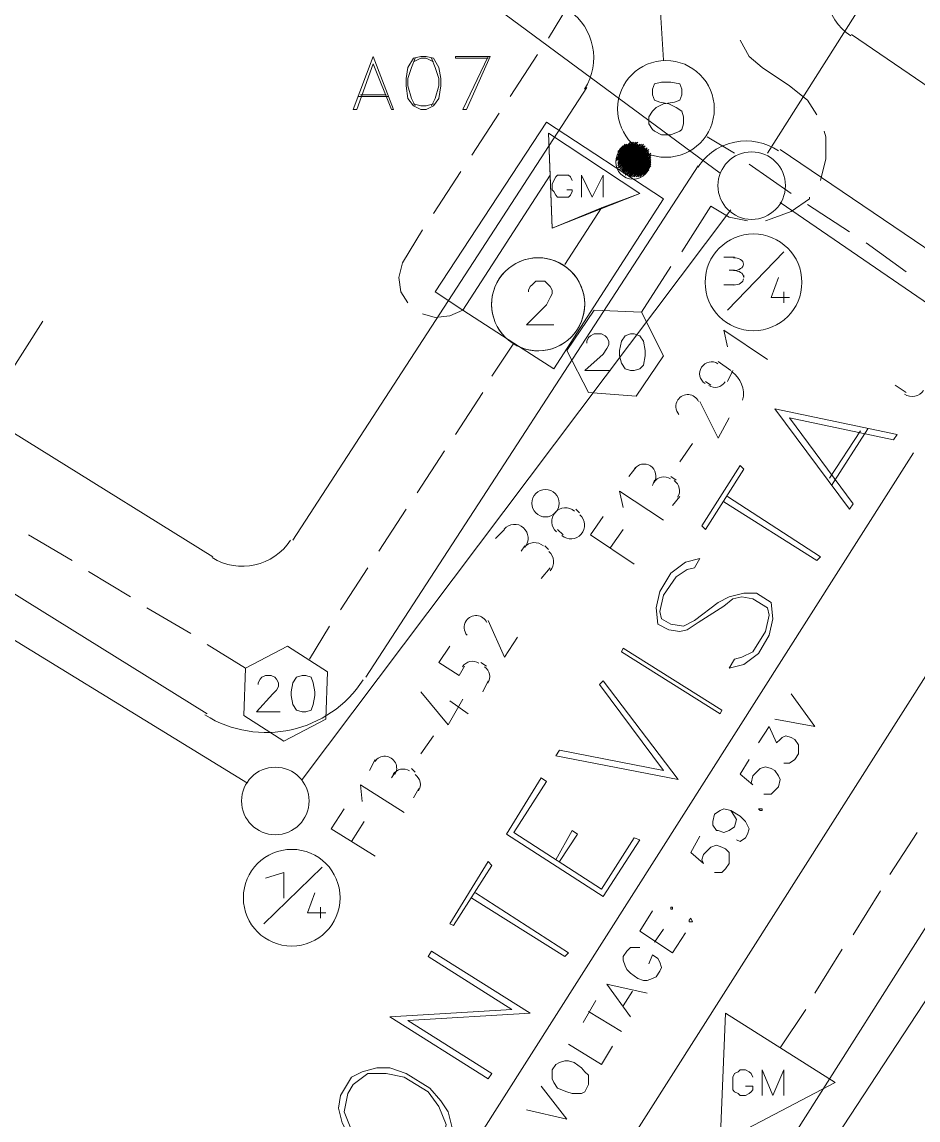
# Model space of a CAD drawing. Header units: millimetres. Extents: x 0.6 to 28.7, y 3.6 to 37.8.
# Drawn here: x 10.292 to 12.339, y 13.999 to 16.507 of the extents above; entities that cross this region are included whole.
import ezdxf

# ---------------------------------------------------------------- set-up
doc = ezdxf.new("R2010")
doc.units = ezdxf.units.MM
for name, color, linetype, true_color in [('PDF_Actives-Amplifier', 92, 'Continuous', 0x00b800), ('PDF_Actives-LineExtender', 94, 'Continuous', 0x009500), ('PDF_Actives-NodeReceiver', 104, 'Continuous', 0x009525), ('PDF_Cable-565', 23, 'Continuous', 0xdd8a6e), ('PDF_STHC01', 8, 'Continuous', 0x808080), ('PDF_STLINE01', 8, 'Continuous', 0x808080), ('PDF_STPNUM01', 8, 'Continuous', 0x808080), ('PDF_STSYM01', 8, 'Continuous', 0x808080), ('PDF_STTEXT01', 8, 'Continuous', 0x808080)]:
    doc.layers.add(name, color=color, linetype=linetype, true_color=true_color)
for name, color, linetype in [('PDF_Passives-Highleg', 7, 'Continuous'), ('PDF_Passives-Splt2way', 7, 'Continuous'), ('PDF_Passives-TapOffs', 7, 'Continuous'), ('PDF_RDFIN01', 4, 'Continuous'), ('PDF_RDTEXT01', 5, 'Continuous')]:
    doc.layers.add(name, color=color, linetype=linetype)

msp = doc.modelspace()

# ---------------------------------------------------------------- linework, layer by layer
at = {"layer": 'PDF_Actives-Amplifier', "lineweight": 13}
for points in [[(11.0943, 16.428), (11.0484, 16.307), (11.0568, 16.307), (11.0943, 16.4113), (11.136, 16.307), (11.1402, 16.307)], [(11.2027, 16.428), (11.186, 16.4238), (11.1735, 16.4029), (11.1694, 16.3779), (11.1694, 16.3612), (11.1735, 16.3321), (11.186, 16.3154), (11.2027, 16.307), (11.2152, 16.307), (11.2319, 16.3154), (11.2444, 16.3321), (11.2486, 16.3612), (11.2486, 16.3779), (11.2444, 16.4029), (11.2319, 16.4238), (11.2152, 16.428)], [(11.2986, 15.8484), (11.4988, 16.1569), (11.5029, 16.036), (11.6155, 16.0819), (11.5321, 15.9526), (11.6155, 16.0819), (11.7031, 16.1152), (11.4946, 16.2528), (11.4988, 16.1569), (11.2986, 15.8484), (11.2361, 15.8901), (11.4904, 16.2779), (11.7573, 16.1027), (11.5071, 15.7149), (11.4154, 15.7733)], [(11.5029, 16.036), (11.4946, 16.2528), (11.7031, 16.1152)]]:
    msp.add_lwpolyline(points, close=True, dxfattribs=at)
for points in [[(11.357, 16.4238), (11.2819, 16.4238), (11.2819, 16.428), (11.3612, 16.428), (11.307, 16.307), (11.2986, 16.307), (11.357, 16.428)], [(11.1902, 16.4238), (11.1819, 16.4029), (11.1735, 16.3779), (11.1735, 16.3612), (11.1819, 16.3321), (11.1902, 16.3154)], [(11.2319, 16.4155), (11.2152, 16.4238), (11.2027, 16.4238), (11.186, 16.4155)], [(11.2277, 16.3154), (11.2361, 16.3321), (11.2444, 16.3612), (11.2444, 16.3779), (11.2361, 16.4029), (11.2277, 16.4238)], [(11.0609, 16.3362), (11.1277, 16.3362)], [(11.0651, 16.3404), (11.1235, 16.3404)], [(11.186, 16.3195), (11.2027, 16.3154), (11.2152, 16.3154), (11.2319, 16.3195)], [(11.4904, 16.2779), (11.4904, 16.2779)], [(11.4946, 16.2528), (11.4946, 16.2528)], [(11.4946, 16.2528), (11.4946, 16.2528)], [(11.4988, 16.1569), (11.4988, 16.1569)], [(11.4988, 16.1569), (11.4988, 16.1569)], [(11.5488, 16.1444), (11.5446, 16.1528), (11.5405, 16.1569), (11.5363, 16.1569), (11.5238, 16.1569), (11.5155, 16.1569), (11.5113, 16.1528), (11.5071, 16.1444), (11.5029, 16.1361), (11.5029, 16.1236), (11.5071, 16.1194), (11.5113, 16.1111), (11.5155, 16.1069), (11.5238, 16.1069), (11.5363, 16.1069), (11.5405, 16.1069), (11.5446, 16.1111), (11.5488, 16.1194), (11.5488, 16.1236), (11.5363, 16.1236)], [(11.5697, 16.1069), (11.5697, 16.1569), (11.5947, 16.1069), (11.6197, 16.1569), (11.6197, 16.1069)], [(11.7031, 16.1152), (11.7031, 16.1152)], [(11.7031, 16.1152), (11.7031, 16.1152)], [(11.7573, 16.1027), (11.7573, 16.1027)], [(11.6155, 16.0819), (11.6155, 16.0819)], [(11.6155, 16.0819), (11.6155, 16.0819)], [(11.5029, 16.036), (11.5029, 16.036)], [(11.5321, 15.9526), (11.5321, 15.9526)], [(11.5321, 15.9526), (11.5321, 15.9526)], [(11.4487, 15.8901), (11.4487, 15.8942), (11.4529, 15.9026), (11.4571, 15.9067), (11.4654, 15.9151), (11.4863, 15.9151), (11.4946, 15.9067), (11.4988, 15.9026), (11.5029, 15.8942), (11.5029, 15.8859), (11.4988, 15.8775), (11.4904, 15.8609), (11.4446, 15.815), (11.5071, 15.815)], [(11.4154, 15.7733), (11.4154, 15.7733)], [(11.4154, 15.7733), (11.4154, 15.7733)], [(11.4154, 15.7733), (11.4154, 15.7733)], [(11.5071, 15.7149), (11.5071, 15.7149)]]:
    msp.add_lwpolyline(points, dxfattribs=at)
msp.add_lwpolyline([(11.413, 15.7729, 1), (11.529, 15.9511, 1)], format="xyb", close=True, dxfattribs=at)
msp.add_circle((11.471, 15.862), 0.1063, dxfattribs=at)
at = {"layer": 'PDF_Actives-LineExtender', "lineweight": 9}
msp.add_lwpolyline([(11.8991, 14.243), (11.8866, 13.9469), (12.1493, 14.0845)], close=True, dxfattribs=at)
for points in [[(11.9616, 14.097), (11.9575, 14.1054), (11.9533, 14.1095), (11.945, 14.1137), (11.9324, 14.1137), (11.9283, 14.1095), (11.9199, 14.1054), (11.9158, 14.097), (11.9158, 14.0887), (11.9158, 14.0762), (11.9158, 14.0678), (11.9199, 14.0637), (11.9283, 14.0595), (11.9324, 14.0553), (11.945, 14.0553), (11.9533, 14.0595), (11.9575, 14.0637), (11.9616, 14.0678), (11.9616, 14.0762), (11.945, 14.0762)], [(11.9825, 14.0553), (11.9825, 14.1137), (12.0075, 14.0553), (12.0325, 14.1137), (12.0325, 14.0553)], [(12.1493, 14.0845), (12.1493, 14.0845)]]:
    msp.add_lwpolyline(points, dxfattribs=at)
at = {"layer": 'PDF_Actives-NodeReceiver', "lineweight": 18}
for points in [[(12.0117, 15.6232), (12.1826, 15.3938), (12.191, 15.4064), (12.045, 15.6023), (12.2827, 15.5523), (12.291, 15.5648)], [(11.9408, 15.4856), (11.8532, 15.348), (11.8449, 15.3563), (11.9324, 15.4939)], [(11.9074, 15.0311), (11.9408, 15.0394), (11.9741, 15.0644), (11.9992, 15.1061), (12.0075, 15.1437), (12.0033, 15.1812), (11.97, 15.202), (11.9408, 15.202), (11.9074, 15.1937), (11.8824, 15.1812), (11.8282, 15.1395), (11.8032, 15.127), (11.774, 15.1311), (11.7531, 15.1437), (11.749, 15.1603), (11.7573, 15.1979), (11.7865, 15.2396), (11.8115, 15.2562), (11.8282, 15.2604), (11.8407, 15.2813), (11.8073, 15.2729), (11.774, 15.2479), (11.749, 15.2062), (11.7406, 15.1687), (11.7448, 15.1311), (11.7698, 15.1186), (11.7948, 15.1145), (11.8115, 15.1186), (11.8365, 15.1353), (11.8949, 15.1728), (11.9158, 15.1895), (11.9366, 15.1937), (11.9616, 15.1895), (11.995, 15.1687), (11.9992, 15.152), (11.9908, 15.1145), (11.9616, 15.0686), (11.9366, 15.0561), (11.9199, 15.0519)], [(11.8907, 14.9352), (11.6656, 15.0769), (11.6614, 15.0686), (11.8866, 14.9268)], [(11.7907, 14.7767), (11.5113, 14.8309), (11.5196, 14.8434), (11.7573, 14.7976), (11.6114, 14.9935), (11.6197, 15.0019)], [(11.6197, 14.5098), (11.7031, 14.6391), (11.6906, 14.6433), (11.6155, 14.5265), (11.4154, 14.6558), (11.4904, 14.7725), (11.4779, 14.7809), (11.3987, 14.6516)], [(11.9741, 14.71), (11.9783, 14.7058), (11.9825, 14.7058), (11.9825, 14.71)], [(11.3653, 14.5807), (11.2778, 14.4431), (11.2694, 14.4473), (11.357, 14.5891)], [(11.774, 14.4848), (11.774, 14.4807), (11.7782, 14.4807), (11.7782, 14.4848)], [(11.8157, 14.4556), (11.8157, 14.4515), (11.824, 14.4515), (11.8199, 14.4598)], [(11.4529, 14.243), (11.2277, 14.3847), (11.2194, 14.3722), (11.4112, 14.2513), (11.1318, 14.2346), (11.357, 14.0929), (11.3653, 14.1054), (11.1735, 14.2263)], [(11.5029, 14.1137), (11.5029, 14.1054), (11.5029, 14.0929), (11.5071, 14.0845), (11.5155, 14.072), (11.5363, 14.0637), (11.5488, 14.0595), (11.5572, 14.0595), (11.5697, 14.0595), (11.578, 14.0637), (11.5863, 14.0804), (11.5863, 14.0887), (11.5863, 14.1012), (11.578, 14.1095), (11.5697, 14.1179), (11.553, 14.1304), (11.5405, 14.1346), (11.5321, 14.1346), (11.5196, 14.1304), (11.5113, 14.1262)], [(11.0192, 14.0553), (11.0151, 14.0261), (11.0234, 13.9928), (11.0359, 13.9678), (11.0609, 13.9344), (11.1152, 13.901), (11.1527, 13.8927), (11.1819, 13.8885), (11.2194, 13.8969), (11.2403, 13.9136), (11.2694, 13.9553), (11.2736, 13.9844), (11.2653, 14.0178), (11.2486, 14.0428), (11.2236, 14.072), (11.1694, 14.1054), (11.1318, 14.1179), (11.1026, 14.1179), (11.0693, 14.1095), (11.0443, 14.097)], [(11.0359, 14.0595), (11.0276, 14.0178), (11.0443, 13.9761), (11.0693, 13.9469), (11.1235, 13.9136), (11.161, 13.9052), (11.2069, 13.9052), (11.2361, 13.9302), (11.2528, 13.9511), (11.2611, 13.9886), (11.2444, 14.0303), (11.2194, 14.0637), (11.1652, 14.097), (11.1235, 14.1054), (11.0818, 14.1054), (11.0484, 14.0804)]]:
    msp.add_lwpolyline(points, close=True, dxfattribs=at)
for points in [[(12.1368, 15.4647), (12.2077, 15.5731)], [(12.1409, 15.4481), (12.2243, 15.5773)], [(11.0401, 13.4966), (12.3286, 15.5231)], [(11.8949, 15.4105), (12.1076, 15.2771), (12.1159, 15.2854), (11.9033, 15.423)], [(12.0117, 14.9143), (12.1034, 14.8976), (12.0492, 14.9727)], [(11.9741, 14.8601), (11.9992, 14.8976), (12.0158, 14.8601), (12.0242, 14.8684), (12.0283, 14.8726), (12.0367, 14.8768), (12.0492, 14.8726), (12.0575, 14.8684), (12.0659, 14.8559), (12.0659, 14.8476), (12.0659, 14.8351), (12.0575, 14.8226), (12.045, 14.8142), (12.0409, 14.8142), (12.0325, 14.8142)], [(11.9533, 14.8226), (11.9324, 14.7892), (11.9616, 14.7642), (11.9575, 14.7684), (11.9616, 14.7851), (11.97, 14.7934), (11.9783, 14.8017), (11.9908, 14.8059), (12.0033, 14.8017), (12.0117, 14.7976), (12.02, 14.7851), (12.0242, 14.7767), (12.02, 14.76), (12.0117, 14.7517), (12.0033, 14.7434), (11.995, 14.7434), (11.9867, 14.7434)], [(11.9116, 14.7058), (11.9199, 14.6933), (11.9241, 14.685), (11.9199, 14.6683), (11.9074, 14.66), (11.8949, 14.6558), (11.8824, 14.66), (11.8782, 14.66), (11.8699, 14.6725), (11.8699, 14.6808), (11.8741, 14.6975), (11.8866, 14.7058), (11.8949, 14.71), (11.9116, 14.7058), (11.9324, 14.6933), (11.945, 14.6808), (11.9533, 14.6641), (11.9491, 14.6516), (11.945, 14.6433), (11.9324, 14.6349), (11.9241, 14.6391)], [(11.5113, 14.5932), (11.5488, 14.66), (11.5613, 14.6516), (11.5196, 14.5891)], [(11.8407, 14.6474), (11.8199, 14.6099), (11.849, 14.5849), (11.8449, 14.5932), (11.849, 14.6057), (11.8574, 14.6141), (11.8657, 14.6224), (11.8782, 14.6266), (11.8907, 14.6224), (11.8991, 14.6183), (11.9074, 14.6099), (11.9074, 14.5974), (11.9074, 14.5849), (11.8991, 14.5724), (11.8907, 14.5641), (11.8824, 14.5641), (11.8741, 14.5641)], [(11.3195, 14.5057), (11.5321, 14.3722), (11.5405, 14.3806), (11.3278, 14.5182)], [(11.8073, 14.4264), (11.7782, 14.3806), (11.7031, 14.4306), (11.7323, 14.4765)], [(11.7365, 14.4056), (11.7573, 14.4348)], [(11.7031, 14.3931), (11.6948, 14.3931), (11.6823, 14.3931), (11.6739, 14.3847), (11.6656, 14.3722), (11.6656, 14.3639), (11.6697, 14.3514), (11.6739, 14.343), (11.6823, 14.3347), (11.6989, 14.3222), (11.7114, 14.318), (11.7198, 14.318), (11.7323, 14.3222), (11.7406, 14.3264), (11.749, 14.3389), (11.7531, 14.3472), (11.749, 14.3597), (11.7448, 14.3681), (11.7323, 14.3764), (11.724, 14.3556)], [(11.6823, 14.2346), (11.628, 14.3097), (11.7198, 14.2888)], [(11.5738, 14.2221), (11.603, 14.2722)], [(11.6656, 14.2597), (11.6864, 14.293)], [(11.5863, 14.2471), (11.6614, 14.2013)], [(11.5405, 14.1721), (11.6155, 14.1262), (11.6406, 14.1679)], [(11.4446, 14.022), (11.5363, 14.0011), (11.4779, 14.0762)]]:
    msp.add_lwpolyline(points, dxfattribs=at)
at = {"layer": 'PDF_Cable-565', "lineweight": 13}
for points in [[(11.4946, 16.4697), (11.5405, 16.5447), (11.5572, 16.5822), (11.5613, 16.6198)], [(11.7573, 16.4196), (11.749, 16.5531)], [(12.1076, 16.2945), (12.0867, 16.3279), (12.045, 16.3612), (11.9825, 16.4029), (11.9533, 16.428), (11.9324, 16.4655)], [(11.407, 16.3362), (11.4696, 16.4321)], [(11.3195, 16.2028), (11.382, 16.2987)], [(12.1159, 16.1444), (12.1284, 16.1945), (12.1284, 16.2445), (12.1243, 16.257)], [(11.8574, 16.2445), (11.9199, 16.207)], [(11.9533, 16.1819), (12.0492, 16.1152)], [(11.2319, 16.0694), (11.2945, 16.1653)], [(11.9908, 16.0527), (12.0033, 16.0569), (12.0492, 16.0735), (12.0909, 16.1027), (12.0909, 16.1069)], [(11.799, 15.9818), (11.8657, 16.086), (11.9074, 16.061), (11.9491, 16.0527)], [(12.0867, 16.0902), (12.1826, 16.0277)], [(11.2069, 16.0318), (11.161, 15.9568), (11.1527, 15.9234), (11.1569, 15.8901), (11.1735, 15.865)], [(12.2202, 16.0026), (12.3119, 15.9359)], [(11.7073, 15.8442), (11.774, 15.9484)], [(11.2069, 15.84), (11.2361, 15.8317), (11.2694, 15.8358), (11.2986, 15.8484)], [(11.3653, 15.6982), (11.4154, 15.7733)], [(11.2819, 15.5648), (11.3445, 15.6607)], [(11.1944, 15.4314), (11.2569, 15.5273)], [(11.1068, 15.2979), (11.1694, 15.3938)], [(10.3062, 15.3355), (10.4063, 15.2771)], [(10.4438, 15.2521), (10.5397, 15.1937)], [(11.0192, 15.1645), (11.0818, 15.2604)], [(10.5772, 15.1687), (10.6773, 15.1103)], [(10.9484, 15.0519), (10.9942, 15.127)], [(10.7149, 15.0853), (10.8024, 15.0311)], [(12.2744, 14.5599), (12.3369, 14.6558)], [(12.191, 14.4223), (12.2535, 14.5224)], [(12.1034, 14.2888), (12.166, 14.3889)], [(12.0242, 14.1637), (12.0826, 14.2513)]]:
    msp.add_lwpolyline(points, dxfattribs=at)
at = {"layer": 'PDF_Passives-Highleg', "lineweight": 9}
for points in [[(11.6531, 16.1986), (11.6864, 16.232), (11.6531, 16.1986), (11.6864, 16.232), (11.6531, 16.1986), (11.6864, 16.232), (11.6531, 16.1986), (11.6864, 16.232), (11.6531, 16.1986), (11.6864, 16.232), (11.6531, 16.1945), (11.6864, 16.232), (11.6531, 16.1945), (11.6864, 16.232), (11.6531, 16.1945), (11.6864, 16.232), (11.6531, 16.1945), (11.6864, 16.232), (11.6531, 16.1945), (11.6864, 16.232), (11.6531, 16.1945), (11.6864, 16.232), (11.6489, 16.1945), (11.6864, 16.232), (11.6489, 16.1945), (11.6864, 16.232), (11.6489, 16.1945), (11.6864, 16.232), (11.6489, 16.1945), (11.6864, 16.232), (11.6489, 16.1945), (11.6864, 16.232), (11.6489, 16.1945), (11.6864, 16.232), (11.6489, 16.1945), (11.6864, 16.232), (11.6489, 16.1945), (11.6906, 16.232), (11.6489, 16.1945), (11.6906, 16.232), (11.6489, 16.1945), (11.6906, 16.232), (11.6489, 16.1945), (11.6906, 16.232), (11.6489, 16.1945), (11.6906, 16.232), (11.6489, 16.1903), (11.6906, 16.232), (11.6489, 16.1903), (11.6906, 16.232), (11.6489, 16.1903), (11.6906, 16.232), (11.6489, 16.1903), (11.6906, 16.232), (11.6489, 16.1903), (11.6906, 16.232), (11.6489, 16.1903), (11.6906, 16.232), (11.6489, 16.1903), (11.6906, 16.232), (11.6489, 16.1903), (11.6906, 16.232), (11.6489, 16.1903), (11.6906, 16.232), (11.6489, 16.1903), (11.6906, 16.232), (11.6489, 16.1903), (11.6906, 16.232), (11.6489, 16.1903), (11.6906, 16.232), (11.6489, 16.1903), (11.6906, 16.232), (11.6489, 16.1903), (11.6906, 16.232), (11.6489, 16.1903), (11.6906, 16.232)], [(11.6823, 16.232), (11.6531, 16.1986), (11.6823, 16.232), (11.6531, 16.1986), (11.6823, 16.232), (11.6531, 16.1986), (11.6823, 16.232), (11.6531, 16.1986), (11.6823, 16.232), (11.6531, 16.1986), (11.6823, 16.232), (11.6531, 16.1986), (11.6823, 16.232), (11.6531, 16.1986), (11.6823, 16.232), (11.6531, 16.1986), (11.6823, 16.232), (11.6531, 16.1986), (11.6823, 16.232), (11.6531, 16.1986), (11.6823, 16.232), (11.6531, 16.1986), (11.6823, 16.232), (11.6531, 16.1986), (11.6823, 16.232), (11.6531, 16.2028), (11.6823, 16.232), (11.6531, 16.2028), (11.6823, 16.232), (11.6531, 16.2028), (11.6823, 16.2278), (11.6531, 16.2028), (11.6781, 16.2278), (11.6531, 16.2028), (11.6781, 16.2278), (11.6531, 16.2028), (11.6781, 16.2278), (11.6531, 16.2028), (11.6781, 16.2278), (11.6531, 16.2028), (11.6781, 16.2278), (11.6531, 16.2028), (11.6781, 16.2278), (11.6531, 16.2028), (11.6781, 16.2278), (11.6531, 16.2028), (11.6781, 16.2278), (11.6531, 16.2028), (11.6781, 16.2278), (11.6531, 16.2028), (11.6781, 16.2278), (11.6531, 16.2028), (11.6781, 16.2278)], [(11.6531, 16.1903), (11.6948, 16.232), (11.6531, 16.1903), (11.6948, 16.232), (11.6531, 16.1903), (11.6948, 16.232), (11.6531, 16.1903), (11.6948, 16.232), (11.6531, 16.1861), (11.6948, 16.232), (11.6531, 16.1861), (11.6948, 16.232), (11.6531, 16.1861), (11.6948, 16.232), (11.6531, 16.1861), (11.6948, 16.232), (11.6531, 16.1861), (11.6948, 16.232), (11.6531, 16.1861), (11.6948, 16.232), (11.6531, 16.1861), (11.6948, 16.232), (11.6531, 16.1861), (11.6948, 16.232), (11.6531, 16.1861), (11.6948, 16.232), (11.6531, 16.1861), (11.6948, 16.232), (11.6531, 16.1861), (11.6948, 16.232), (11.6531, 16.1861), (11.6948, 16.232), (11.6531, 16.1861), (11.6948, 16.232), (11.6531, 16.1861), (11.6948, 16.232), (11.6531, 16.1861), (11.6948, 16.232), (11.6531, 16.1861), (11.6948, 16.232), (11.6531, 16.1861), (11.6989, 16.232), (11.6531, 16.1861), (11.6989, 16.232), (11.6531, 16.1861), (11.6989, 16.232), (11.6531, 16.1861), (11.6989, 16.232), (11.6531, 16.1861), (11.6989, 16.232), (11.6531, 16.1861), (11.6989, 16.232), (11.6531, 16.1861)], [(11.7031, 16.2278), (11.6531, 16.1778), (11.7031, 16.2278), (11.6531, 16.1778), (11.7031, 16.2278), (11.6531, 16.1778), (11.7031, 16.2278), (11.6531, 16.1778), (11.7031, 16.2278), (11.6531, 16.1778), (11.7031, 16.2278), (11.6531, 16.1778), (11.7031, 16.2278), (11.6531, 16.1778), (11.7031, 16.2278), (11.6531, 16.1778), (11.7031, 16.2278), (11.6531, 16.1778), (11.7031, 16.2278), (11.6531, 16.1778), (11.7031, 16.2278), (11.6531, 16.1778), (11.7031, 16.2278), (11.6531, 16.1778), (11.7031, 16.2278), (11.6531, 16.1778), (11.7031, 16.2278), (11.6531, 16.1778), (11.7031, 16.2278), (11.6531, 16.1778), (11.7031, 16.2278), (11.6531, 16.1778), (11.7031, 16.2278), (11.6531, 16.1778), (11.7031, 16.2278), (11.6531, 16.1778), (11.7031, 16.2278), (11.6531, 16.1778), (11.7031, 16.2278), (11.6531, 16.1778), (11.7031, 16.2278), (11.6531, 16.1819), (11.7031, 16.2278), (11.6531, 16.1819), (11.7031, 16.2278), (11.6531, 16.1819), (11.7031, 16.2278), (11.6531, 16.1819), (11.7031, 16.2278), (11.6531, 16.1819), (11.7031, 16.2278), (11.6531, 16.1819), (11.7031, 16.2278), (11.6531, 16.1819), (11.6989, 16.2278), (11.6531, 16.1819), (11.6989, 16.2278), (11.6531, 16.1819), (11.6989, 16.2278), (11.6531, 16.1819), (11.6989, 16.2278), (11.6531, 16.1819), (11.6989, 16.2278), (11.6531, 16.1819), (11.6989, 16.2278), (11.6531, 16.1819), (11.6989, 16.2278), (11.6531, 16.1819), (11.6989, 16.2278), (11.6531, 16.1819), (11.6989, 16.2278), (11.6531, 16.1819), (11.6989, 16.2278), (11.6531, 16.1819), (11.6989, 16.232), (11.6531, 16.1819), (11.6989, 16.232), (11.6531, 16.1819), (11.6989, 16.232), (11.6531, 16.1819), (11.6989, 16.232), (11.6531, 16.1819), (11.6989, 16.232), (11.6531, 16.1819), (11.6989, 16.232), (11.6531, 16.1819), (11.6989, 16.232), (11.6531, 16.1819), (11.6989, 16.232), (11.6531, 16.1819), (11.6989, 16.232)], [(11.6572, 16.2111), (11.6739, 16.2278), (11.6531, 16.2111), (11.6739, 16.2278), (11.6531, 16.2111), (11.6739, 16.2278), (11.6531, 16.207), (11.6739, 16.2278), (11.6531, 16.207), (11.6739, 16.2278), (11.6531, 16.207), (11.6739, 16.2278), (11.6531, 16.207), (11.6739, 16.2278), (11.6531, 16.207), (11.6739, 16.2278), (11.6531, 16.207), (11.6739, 16.2278), (11.6531, 16.207), (11.6739, 16.2278), (11.6531, 16.207), (11.6739, 16.2278)], [(11.6531, 16.1736), (11.7073, 16.2278), (11.6531, 16.1736), (11.7073, 16.2278), (11.6531, 16.1736), (11.7073, 16.2278), (11.6531, 16.1736), (11.7073, 16.2278), (11.6531, 16.1736), (11.7073, 16.2278), (11.6531, 16.1736), (11.7073, 16.2278), (11.6531, 16.1736), (11.7073, 16.2278), (11.6531, 16.1736), (11.7073, 16.2278), (11.6531, 16.1736), (11.7073, 16.2278), (11.6531, 16.1736), (11.7073, 16.2278), (11.6531, 16.1736), (11.7073, 16.2278), (11.6572, 16.1736), (11.7073, 16.2278), (11.6572, 16.1736), (11.7073, 16.2278), (11.6572, 16.1736), (11.7073, 16.2278), (11.6572, 16.1736), (11.7073, 16.2278), (11.6572, 16.1736), (11.7073, 16.2278), (11.6572, 16.1736), (11.7073, 16.2278), (11.6572, 16.1736), (11.7073, 16.2278), (11.6572, 16.1736), (11.7073, 16.2278), (11.6572, 16.1736), (11.7073, 16.2278), (11.6572, 16.1736), (11.7073, 16.2278), (11.6572, 16.1736), (11.7073, 16.2278), (11.6572, 16.1736), (11.7114, 16.2278), (11.6572, 16.1736), (11.7114, 16.2278), (11.6572, 16.1736), (11.7114, 16.2278)], [(11.6697, 16.2278), (11.6572, 16.2111), (11.6697, 16.2278), (11.6572, 16.2111), (11.6697, 16.2278), (11.6572, 16.2111), (11.6697, 16.2278), (11.6572, 16.2111), (11.6697, 16.2236), (11.6572, 16.2111), (11.6697, 16.2236), (11.6572, 16.2111), (11.6697, 16.2236)], [(11.6614, 16.2195), (11.6656, 16.2236), (11.6614, 16.2153), (11.6656, 16.2236), (11.6572, 16.2153), (11.6656, 16.2236), (11.6572, 16.2153), (11.6656, 16.2236)], [(11.6572, 16.1736), (11.7114, 16.2236), (11.6572, 16.1736), (11.7114, 16.2236), (11.6572, 16.1736), (11.7114, 16.2236), (11.6572, 16.1736), (11.7114, 16.2236), (11.6572, 16.1736), (11.7114, 16.2236), (11.6572, 16.1736), (11.7114, 16.2236), (11.6572, 16.1694), (11.7114, 16.2236), (11.6572, 16.1694), (11.7114, 16.2236), (11.6572, 16.1694), (11.7114, 16.2236), (11.6572, 16.1694), (11.7114, 16.2236), (11.6572, 16.1694), (11.7114, 16.2236), (11.6572, 16.1694), (11.7114, 16.2236), (11.6572, 16.1694), (11.7114, 16.2236), (11.6572, 16.1694), (11.7114, 16.2236), (11.6572, 16.1694), (11.7114, 16.2236), (11.6572, 16.1694), (11.7114, 16.2236), (11.6572, 16.1694), (11.7114, 16.2236), (11.6572, 16.1694), (11.7114, 16.2236), (11.6572, 16.1694), (11.7114, 16.2236), (11.6572, 16.1694), (11.7114, 16.2236), (11.6572, 16.1694), (11.7114, 16.2236), (11.6572, 16.1694), (11.7114, 16.2236), (11.6572, 16.1694), (11.7114, 16.2236), (11.6572, 16.1694), (11.7114, 16.2236), (11.6572, 16.1694), (11.7114, 16.2236), (11.6572, 16.1694), (11.7114, 16.2236), (11.6572, 16.1694), (11.7114, 16.2236), (11.6572, 16.1694), (11.7114, 16.2236), (11.6572, 16.1694), (11.7114, 16.2236), (11.6572, 16.1694), (11.7114, 16.2236), (11.6572, 16.1694), (11.7156, 16.2236), (11.6572, 16.1694), (11.7156, 16.2236), (11.6572, 16.1694), (11.7156, 16.2236), (11.6572, 16.1694), (11.7156, 16.2236), (11.6572, 16.1694), (11.7156, 16.2236), (11.6572, 16.1694), (11.7156, 16.2236), (11.6572, 16.1694)], [(11.6614, 16.1653), (11.7198, 16.2195), (11.6614, 16.1653), (11.7198, 16.2195), (11.6614, 16.1653), (11.7198, 16.2195), (11.6614, 16.1653), (11.7198, 16.2195), (11.6614, 16.1653), (11.7198, 16.2195), (11.6614, 16.1653), (11.7198, 16.2195), (11.6614, 16.1653), (11.7198, 16.2195), (11.6614, 16.1653), (11.7198, 16.2195), (11.6614, 16.1653), (11.7198, 16.2195), (11.6614, 16.1653), (11.7198, 16.2195), (11.6614, 16.1653), (11.7156, 16.2195), (11.6614, 16.1653), (11.7156, 16.2195), (11.6614, 16.1653), (11.7156, 16.2195), (11.6614, 16.1653), (11.7156, 16.2195), (11.6614, 16.1653), (11.7156, 16.2195), (11.6614, 16.1653), (11.7156, 16.2195), (11.6614, 16.1653), (11.7156, 16.2195), (11.6614, 16.1653), (11.7156, 16.2195), (11.6614, 16.1653), (11.7156, 16.2195), (11.6614, 16.1653), (11.7156, 16.2195), (11.6614, 16.1653), (11.7156, 16.2195), (11.6614, 16.1653), (11.7156, 16.2195), (11.6614, 16.1653), (11.7156, 16.2195), (11.6614, 16.1653), (11.7156, 16.2195), (11.6614, 16.1653), (11.7156, 16.2195), (11.6614, 16.1653), (11.7156, 16.2195), (11.6614, 16.1653), (11.7156, 16.2195), (11.6614, 16.1653), (11.7156, 16.2195), (11.6614, 16.1653), (11.7156, 16.2195), (11.6614, 16.1653), (11.7156, 16.2195), (11.6614, 16.1653), (11.7156, 16.2236), (11.6614, 16.1653), (11.7156, 16.2236), (11.6614, 16.1653), (11.7156, 16.2236), (11.6614, 16.1653), (11.7156, 16.2236), (11.6614, 16.1653), (11.7156, 16.2236), (11.6614, 16.1653), (11.7156, 16.2236), (11.6614, 16.1653), (11.7156, 16.2236), (11.6614, 16.1653), (11.7156, 16.2236)], [(11.6656, 16.1653), (11.7198, 16.2195), (11.6656, 16.1611), (11.7198, 16.2195), (11.6656, 16.1611), (11.7198, 16.2195), (11.6656, 16.1611), (11.7198, 16.2195), (11.6656, 16.1611), (11.7198, 16.2195), (11.6656, 16.1611), (11.7198, 16.2195), (11.6656, 16.1611), (11.7198, 16.2195), (11.6656, 16.1611), (11.7198, 16.2195), (11.6656, 16.1611), (11.7198, 16.2195), (11.6656, 16.1611), (11.7198, 16.2153), (11.6656, 16.1611), (11.7198, 16.2153), (11.6656, 16.1611), (11.7198, 16.2153), (11.6656, 16.1611), (11.7198, 16.2153), (11.6656, 16.1611), (11.7198, 16.2153), (11.6656, 16.1611), (11.7198, 16.2153), (11.6656, 16.1611), (11.7198, 16.2153), (11.6656, 16.1611), (11.7198, 16.2153), (11.6656, 16.1611), (11.7198, 16.2153), (11.6656, 16.1611), (11.7198, 16.2153), (11.6656, 16.1611), (11.7198, 16.2153), (11.6656, 16.1611), (11.7198, 16.2153), (11.6656, 16.1611), (11.7198, 16.2153), (11.6656, 16.1611), (11.7198, 16.2153), (11.6656, 16.1611), (11.7198, 16.2153), (11.6656, 16.1611), (11.7198, 16.2153), (11.6656, 16.1611), (11.7198, 16.2153), (11.6656, 16.1611), (11.7198, 16.2153), (11.6656, 16.1611), (11.7198, 16.2153), (11.6656, 16.1611), (11.7198, 16.2153), (11.6656, 16.1611), (11.7198, 16.2153), (11.6656, 16.1611), (11.7198, 16.2153), (11.6656, 16.1611), (11.7198, 16.2153), (11.6656, 16.1611), (11.7198, 16.2153), (11.6656, 16.1611), (11.724, 16.2153), (11.6656, 16.1611), (11.724, 16.2153), (11.6656, 16.1611)], [(11.6697, 16.1611), (11.724, 16.2111), (11.6697, 16.1611), (11.724, 16.2111), (11.6697, 16.1611), (11.724, 16.2153), (11.6697, 16.1611), (11.724, 16.2153), (11.6697, 16.1611), (11.724, 16.2153), (11.6697, 16.1611), (11.724, 16.2153), (11.6697, 16.1611), (11.724, 16.2153), (11.6697, 16.1611), (11.724, 16.2153), (11.6697, 16.1611), (11.724, 16.2153), (11.6697, 16.1611), (11.724, 16.2153), (11.6697, 16.1611), (11.724, 16.2153)], [(11.6739, 16.1569), (11.7281, 16.207), (11.6739, 16.1569), (11.7281, 16.207), (11.6739, 16.1569), (11.7281, 16.207), (11.6739, 16.1569), (11.7281, 16.207), (11.6739, 16.1569), (11.7281, 16.207), (11.6739, 16.1569), (11.7281, 16.207), (11.6739, 16.1569), (11.7281, 16.207), (11.6739, 16.1569), (11.724, 16.207), (11.6739, 16.1569), (11.724, 16.207), (11.6739, 16.1569), (11.724, 16.207), (11.6739, 16.1569), (11.724, 16.207), (11.6739, 16.1569), (11.724, 16.207), (11.6739, 16.1569), (11.724, 16.207), (11.6739, 16.1569), (11.724, 16.207), (11.6739, 16.1569), (11.724, 16.207), (11.6739, 16.1569), (11.724, 16.207), (11.6739, 16.1569), (11.724, 16.207), (11.6739, 16.1569), (11.724, 16.207), (11.6739, 16.1569), (11.724, 16.207), (11.6739, 16.1569), (11.724, 16.207), (11.6739, 16.1569), (11.724, 16.207), (11.6739, 16.1569), (11.724, 16.2111), (11.6739, 16.1569), (11.724, 16.2111), (11.6739, 16.1569), (11.724, 16.2111), (11.6739, 16.1569), (11.724, 16.2111), (11.6739, 16.1569), (11.724, 16.2111), (11.6739, 16.1569), (11.724, 16.2111), (11.6739, 16.1569), (11.724, 16.2111), (11.6739, 16.1569), (11.724, 16.2111)], [(11.6781, 16.1528), (11.7281, 16.2028), (11.6781, 16.1528), (11.7281, 16.2028), (11.6781, 16.1528), (11.7281, 16.2028), (11.6781, 16.1528), (11.7281, 16.2028), (11.6781, 16.1528), (11.7281, 16.2028), (11.6781, 16.1528), (11.7281, 16.2028), (11.6781, 16.1528), (11.7281, 16.2028), (11.6781, 16.1528), (11.7281, 16.2028), (11.6781, 16.1528), (11.7281, 16.2028), (11.6781, 16.1528), (11.7281, 16.2028), (11.6781, 16.1528), (11.7281, 16.2028), (11.6781, 16.1528), (11.7281, 16.2028), (11.6781, 16.1528), (11.7281, 16.2028), (11.6781, 16.1528), (11.7281, 16.2028), (11.6781, 16.1528), (11.7281, 16.2028), (11.6781, 16.1569), (11.7281, 16.2028), (11.6781, 16.1569), (11.7281, 16.2028), (11.6781, 16.1569), (11.7281, 16.2028), (11.6781, 16.1569), (11.7281, 16.2028), (11.6781, 16.1569), (11.7281, 16.207), (11.6781, 16.1569), (11.7281, 16.207), (11.6781, 16.1569), (11.7281, 16.207), (11.6781, 16.1569), (11.7281, 16.207), (11.6781, 16.1569), (11.7281, 16.207), (11.6781, 16.1569), (11.7281, 16.207), (11.6781, 16.1569), (11.7281, 16.207)], [(11.6823, 16.1528), (11.7281, 16.1986), (11.6823, 16.1528), (11.7281, 16.1986), (11.6823, 16.1528), (11.7281, 16.1986), (11.6823, 16.1528), (11.7281, 16.1986), (11.6823, 16.1528), (11.7281, 16.1986), (11.6823, 16.1528), (11.7281, 16.1986), (11.6823, 16.1528), (11.7281, 16.1986), (11.6823, 16.1528), (11.7281, 16.1986), (11.6823, 16.1528), (11.7281, 16.1986), (11.6823, 16.1528), (11.7281, 16.1986), (11.6823, 16.1528), (11.7281, 16.1986), (11.6823, 16.1528), (11.7281, 16.1986), (11.6823, 16.1528), (11.7281, 16.1986), (11.6823, 16.1528), (11.7281, 16.1986), (11.6823, 16.1528), (11.7281, 16.1986), (11.6823, 16.1528), (11.7281, 16.1986), (11.6823, 16.1528), (11.7281, 16.1986), (11.6823, 16.1528), (11.7281, 16.2028), (11.6823, 16.1528), (11.7281, 16.2028), (11.6823, 16.1528), (11.7281, 16.2028), (11.6823, 16.1528), (11.7281, 16.2028), (11.6823, 16.1528), (11.7281, 16.2028), (11.6823, 16.1528), (11.7281, 16.2028), (11.6823, 16.1528), (11.7281, 16.2028)], [(11.6864, 16.1528), (11.7281, 16.1945), (11.6864, 16.1528), (11.7281, 16.1945), (11.6864, 16.1528), (11.7281, 16.1945), (11.6864, 16.1528), (11.7281, 16.1945), (11.6864, 16.1528), (11.7281, 16.1945), (11.6864, 16.1528), (11.7281, 16.1945), (11.6864, 16.1528), (11.7281, 16.1945), (11.6864, 16.1528), (11.7281, 16.1945), (11.6864, 16.1528), (11.7281, 16.1945), (11.6864, 16.1528), (11.7281, 16.1945), (11.6864, 16.1528), (11.7281, 16.1945), (11.6864, 16.1528), (11.7281, 16.1945), (11.6864, 16.1528), (11.7281, 16.1945), (11.6864, 16.1528), (11.7281, 16.1945), (11.6864, 16.1528), (11.7281, 16.1945), (11.6864, 16.1528), (11.7281, 16.1945), (11.6864, 16.1528), (11.7281, 16.1986), (11.6864, 16.1528), (11.7281, 16.1986), (11.6864, 16.1528), (11.7281, 16.1986), (11.6864, 16.1528), (11.7281, 16.1986), (11.6864, 16.1528), (11.7281, 16.1986), (11.6864, 16.1528), (11.7281, 16.1986)], [(11.6948, 16.1528), (11.7281, 16.1861), (11.6948, 16.1528), (11.7281, 16.1861), (11.6948, 16.1528), (11.7281, 16.1861), (11.6948, 16.1528), (11.7281, 16.1861), (11.6948, 16.1528), (11.7281, 16.1861), (11.6948, 16.1528), (11.7281, 16.1861), (11.6948, 16.1528), (11.7281, 16.1861), (11.6948, 16.1528), (11.7281, 16.1861), (11.6948, 16.1528), (11.7281, 16.1861), (11.6948, 16.1528), (11.7281, 16.1861), (11.6948, 16.1528), (11.7281, 16.1861), (11.6948, 16.1528), (11.7281, 16.1861), (11.6948, 16.1528), (11.7281, 16.1861), (11.6948, 16.1528), (11.7281, 16.1903), (11.6948, 16.1528), (11.7281, 16.1903), (11.6948, 16.1528), (11.7281, 16.1903), (11.6948, 16.1528), (11.7281, 16.1903), (11.6948, 16.1528), (11.7281, 16.1903)], [(11.6989, 16.1528), (11.7281, 16.1861), (11.6989, 16.1528), (11.7281, 16.1861), (11.6989, 16.1528), (11.7281, 16.1861), (11.6989, 16.1528), (11.7281, 16.1861), (11.6989, 16.1528), (11.7281, 16.1819), (11.6989, 16.1528), (11.7281, 16.1819), (11.6989, 16.1528), (11.7281, 16.1819), (11.6989, 16.1528), (11.7281, 16.1819), (11.6989, 16.1528), (11.7281, 16.1819), (11.6989, 16.1528), (11.7281, 16.1819), (11.6989, 16.1528), (11.7281, 16.1819), (11.6989, 16.1528), (11.7281, 16.1819), (11.6989, 16.1528), (11.7281, 16.1819), (11.6989, 16.1528), (11.7281, 16.1819), (11.6989, 16.1528), (11.7281, 16.1819), (11.7031, 16.1528), (11.7281, 16.1819), (11.7031, 16.1528), (11.7281, 16.1819), (11.7031, 16.1528), (11.7281, 16.1819), (11.7031, 16.1528), (11.7281, 16.1778), (11.7031, 16.1569), (11.7281, 16.1778), (11.7031, 16.1569), (11.7281, 16.1778), (11.7031, 16.1569), (11.7281, 16.1778), (11.7031, 16.1569), (11.7281, 16.1778), (11.7031, 16.1569), (11.7281, 16.1778), (11.7031, 16.1569), (11.7281, 16.1778), (11.7031, 16.1569), (11.7281, 16.1778), (11.7031, 16.1569), (11.7281, 16.1778)], [(11.7031, 16.1569), (11.724, 16.1778), (11.7031, 16.1569)], [(11.7073, 16.1569), (11.724, 16.1736), (11.7073, 16.1569), (11.724, 16.1736), (11.7073, 16.1569), (11.724, 16.1736), (11.7073, 16.1569), (11.724, 16.1736), (11.7073, 16.1569), (11.724, 16.1736), (11.7073, 16.1569), (11.724, 16.1736), (11.7073, 16.1569), (11.724, 16.1736), (11.7073, 16.1569), (11.724, 16.1778), (11.7073, 16.1569), (11.724, 16.1778), (11.7073, 16.1569), (11.724, 16.1778)], [(11.7198, 16.1694), (11.7156, 16.1611), (11.7198, 16.1694), (11.7114, 16.1611), (11.7198, 16.1694), (11.7114, 16.1611), (11.724, 16.1694), (11.7114, 16.1611), (11.724, 16.1694), (11.7114, 16.1611), (11.724, 16.1694)], [(11.7156, 16.1611), (11.7198, 16.1653), (11.7156, 16.1611)]]:
    msp.add_lwpolyline(points, dxfattribs=at)
for points in [[(11.6489, 16.1903), (11.6948, 16.232), (11.6489, 16.1903), (11.6948, 16.232)], [(11.6531, 16.207), (11.6781, 16.2278), (11.6531, 16.207), (11.6781, 16.2278), (11.6531, 16.207), (11.6781, 16.2278)], [(11.6531, 16.1778), (11.7073, 16.2278), (11.6531, 16.1778), (11.7073, 16.2278), (11.6531, 16.1778), (11.7073, 16.2278), (11.6531, 16.1778), (11.7073, 16.2278), (11.6531, 16.1778), (11.7073, 16.2278), (11.6531, 16.1778), (11.7073, 16.2278), (11.6531, 16.1778), (11.7073, 16.2278)], [(11.6572, 16.2153), (11.6697, 16.2236), (11.6572, 16.2153), (11.6697, 16.2236)], [(11.6614, 16.1694), (11.7156, 16.2236), (11.6614, 16.1694), (11.7156, 16.2236), (11.6614, 16.1694), (11.7156, 16.2236)], [(11.6697, 16.1569), (11.724, 16.2111), (11.6697, 16.1569), (11.724, 16.2111), (11.6697, 16.1569), (11.724, 16.2111), (11.6697, 16.1569), (11.724, 16.2111), (11.6697, 16.1569), (11.724, 16.2111), (11.6697, 16.1569), (11.724, 16.2111), (11.6697, 16.1569), (11.724, 16.2111), (11.6697, 16.1569), (11.724, 16.2111), (11.6697, 16.1569), (11.724, 16.2111), (11.6697, 16.1569), (11.724, 16.2111), (11.6697, 16.1569), (11.724, 16.2111), (11.6697, 16.1569), (11.724, 16.2111), (11.6697, 16.1569), (11.724, 16.2111), (11.6697, 16.1569), (11.724, 16.2111), (11.6697, 16.1569), (11.724, 16.2111), (11.6697, 16.1569), (11.724, 16.2111), (11.6697, 16.1569), (11.724, 16.2111), (11.6697, 16.1569), (11.724, 16.2111), (11.6697, 16.1569), (11.724, 16.2111), (11.6697, 16.1569), (11.724, 16.2111), (11.6697, 16.1569), (11.724, 16.2111)], [(11.6906, 16.1528), (11.7281, 16.1945), (11.6906, 16.1528), (11.7281, 16.1945), (11.6906, 16.1528), (11.7281, 16.1945), (11.6906, 16.1528), (11.7281, 16.1945), (11.6906, 16.1528), (11.7281, 16.1945), (11.6906, 16.1528), (11.7281, 16.1903), (11.6906, 16.1528), (11.7281, 16.1903), (11.6906, 16.1528), (11.7281, 16.1903), (11.6906, 16.1528), (11.7281, 16.1903), (11.6906, 16.1528), (11.7281, 16.1903), (11.6906, 16.1528), (11.7281, 16.1903), (11.6906, 16.1528), (11.7281, 16.1903), (11.6906, 16.1528), (11.7281, 16.1903), (11.6906, 16.1528), (11.7281, 16.1903), (11.6906, 16.1528), (11.7281, 16.1903), (11.6906, 16.1528), (11.7281, 16.1903), (11.6906, 16.1528), (11.7281, 16.1903), (11.6906, 16.1528), (11.7281, 16.1903), (11.6906, 16.1528), (11.7281, 16.1903)], [(11.7114, 16.1569), (11.724, 16.1736), (11.7114, 16.1569), (11.724, 16.1736), (11.7114, 16.1569), (11.724, 16.1694)]]:
    msp.add_lwpolyline(points, close=True, dxfattribs=at)
msp.add_circle((11.6878, 16.1872), 0.0396, dxfattribs=at)
at = {"layer": 'PDF_Passives-Splt2way', "lineweight": 9}
msp.add_lwpolyline([(11.7531, 16.3696), (11.7365, 16.3654), (11.7323, 16.3529), (11.7323, 16.3404), (11.7365, 16.3279), (11.749, 16.3237), (11.7698, 16.3195), (11.7865, 16.3112), (11.799, 16.3029), (11.8032, 16.2904), (11.8032, 16.2737), (11.799, 16.2612), (11.7948, 16.257), (11.774, 16.2487), (11.7531, 16.2487), (11.7365, 16.257), (11.7323, 16.2612), (11.724, 16.2737), (11.724, 16.2904), (11.7323, 16.3029), (11.7406, 16.3112), (11.7573, 16.3195), (11.7823, 16.3237), (11.7948, 16.3279), (11.799, 16.3404), (11.799, 16.3529), (11.7948, 16.3654), (11.774, 16.3696)], close=True, dxfattribs=at)
msp.add_lwpolyline([(11.8782, 16.3112), (11.8782, 16.3112)], dxfattribs=at)
msp.add_circle((11.7629, 16.3082), 0.1105, dxfattribs=at)
at = {"layer": 'PDF_Passives-TapOffs', "lineweight": 9}
for points in [[(11.7073, 15.8442), (11.5989, 15.8484), (11.5363, 15.7566), (11.5863, 15.6607), (11.6948, 15.6524), (11.7573, 15.7441)], [(11.6823, 15.7942), (11.6697, 15.79), (11.6614, 15.7775), (11.6572, 15.7566), (11.6572, 15.7441), (11.6614, 15.7274), (11.6697, 15.7149), (11.6823, 15.7108), (11.6906, 15.7108), (11.7031, 15.7149), (11.7114, 15.7233), (11.7156, 15.7441), (11.7156, 15.7566), (11.7114, 15.7775), (11.7031, 15.79), (11.6906, 15.7942)], [(10.9859, 14.9143), (10.9901, 15.0227), (10.8983, 15.0811), (10.8024, 15.0311), (10.7982, 14.9227), (10.89, 14.8643)], [(10.9317, 15.0144), (10.9192, 15.0102), (10.9108, 14.9977), (10.9067, 14.9769), (10.9067, 14.9685), (10.9108, 14.9477), (10.9192, 14.9352), (10.9317, 14.931), (10.94, 14.931), (10.9525, 14.9352), (10.9567, 14.9477), (10.9609, 14.9685), (10.9609, 14.9769), (10.9567, 14.9977), (10.9525, 15.0102), (10.94, 15.0144)]]:
    msp.add_lwpolyline(points, close=True, dxfattribs=at)
for points in [[(11.5989, 15.8484), (11.5989, 15.8484)], [(11.5822, 15.7733), (11.5822, 15.7775), (11.5863, 15.7858), (11.5905, 15.79), (11.5989, 15.7942), (11.6155, 15.7942), (11.6239, 15.79), (11.628, 15.7858), (11.6322, 15.7775), (11.6322, 15.7691), (11.628, 15.7608), (11.6197, 15.7483), (11.578, 15.7108), (11.6364, 15.7108)], [(11.5363, 15.7566), (11.5363, 15.7566)], [(11.7573, 15.7441), (11.7573, 15.7441)], [(11.5863, 15.6607), (11.5863, 15.6607)], [(11.6948, 15.6524), (11.6948, 15.6524)], [(10.8983, 15.0811), (10.8983, 15.0811)], [(10.8024, 15.0311), (10.8024, 15.0311)], [(10.9901, 15.0227), (10.9901, 15.0227)], [(10.8316, 14.9935), (10.8316, 14.9977), (10.8358, 15.0061), (10.8399, 15.0102), (10.8483, 15.0144), (10.8608, 15.0144), (10.8691, 15.0102), (10.8733, 15.0061), (10.8775, 14.9977), (10.8775, 14.9894), (10.8733, 14.981), (10.865, 14.9727), (10.8274, 14.931), (10.8816, 14.931)], [(10.7982, 14.9227), (10.7982, 14.9227)], [(10.89, 14.8643), (10.89, 14.8643)]]:
    msp.add_lwpolyline(points, dxfattribs=at)
at = {"layer": 'PDF_RDFIN01', "lineweight": 0}
for points in [[(7.3206, 17.4037), (8.3464, 16.7657), (10.7274, 15.2854)], [(7.1705, 17.1327), (7.7584, 16.7657), (10.7149, 14.9268)], [(12.1868, 16.478), (12.8415, 16.0318)], [(10.9108, 15.323), (11.5822, 16.3571)], [(12.0242, 16.2153), (12.683, 15.7691)], [(11.0776, 15.0102), (11.8365, 16.1778)], [(11.307, 13.3631), (12.7205, 15.5857)], [(11.4696, 13.0421), (12.9707, 15.4064)]]:
    msp.add_lwpolyline(points, dxfattribs=at)
for centre, radius, start, end in [((12.2591, 16.5834), 0.1313, 146.9476, 235.8105), ((11.4668, 16.4249), 0.1313, 326.9312, 55.8106), ((11.9464, 16.1038), 0.1313, 55.8106, 146.9476), ((10.7954, 15.3949), 0.1313, 238.1177, 326.9312), ((10.8496, 15.1489), 0.2648, 238.1232, 326.9476)]:
    msp.add_arc(centre, radius, start, end, dxfattribs=at)
at = {"layer": 'PDF_RDTEXT01', "lineweight": 13}
msp.add_lwpolyline([(10.1769, 15.7358), (10.2645, 15.8692), (10.252, 15.6857), (10.3396, 15.8233)], dxfattribs=at)
at = {"layer": 'PDF_STHC01', "lineweight": 0}
for points in [[(11.9033, 15.8484), (12.0325, 15.9818)], [(11.8949, 15.9693), (11.9199, 15.9693)], [(11.9199, 15.9401), (11.9074, 15.9401)], [(11.9408, 15.9276), (11.9408, 15.9234)], [(11.9199, 15.9067), (11.8949, 15.9067)], [(12.02, 15.9234), (12.0033, 15.8775), (12.045, 15.8775)], [(12.0325, 15.8901), (12.0325, 15.865)], [(10.8441, 14.4473), (10.9776, 14.5766)], [(10.89, 14.5057), (10.89, 14.5641), (10.8483, 14.5515)], [(10.9609, 14.5182), (10.9442, 14.4723), (10.9859, 14.4723)], [(10.9734, 14.4848), (10.9734, 14.4598)]]:
    msp.add_lwpolyline(points, dxfattribs=at)
for centre in [(11.963, 15.912), (10.908, 14.5067)]:
    msp.add_circle(centre, 0.1105, dxfattribs=at)
for points in [[(11.9401, 15.9537), (11.9401, 15.9618), (11.9298, 15.9683), (11.9172, 15.9683)], [(11.9172, 15.9391), (11.9298, 15.9391), (11.9401, 15.9457), (11.9401, 15.9537)], [(11.9401, 15.9245), (11.9401, 15.9326), (11.9298, 15.9391), (11.9172, 15.9391)], [(11.9172, 15.9058), (11.9298, 15.9058), (11.9401, 15.9123), (11.9401, 15.9204)]]:
    msp.add_open_spline(points, degree=3, dxfattribs=at)
at = {"layer": 'PDF_STLINE01', "lineweight": 0}
for points in [[(12.7372, 17.3703), (12.3494, 16.7657), (11.995, 16.207)], [(11.8866, 16.1611), (11.0693, 16.7657), (10.473, 17.1619)], [(11.9116, 16.0777), (10.9317, 14.7767)], [(13.0166, 15.4147), (12.0242, 16.0944)], [(9.3513, 15.6607), (10.8066, 14.7684)], [(13.0374, 15.3105), (12.1076, 13.8927)]]:
    msp.add_lwpolyline(points, dxfattribs=at)
at = {"layer": 'PDF_STPNUM01', "lineweight": 0}
for points in [[(11.995, 15.7358), (11.8949, 15.8025), (11.9033, 15.765)], [(11.9116, 15.7108), (11.8824, 15.7316)], [(11.9033, 15.6857), (11.9158, 15.7108)], [(11.8532, 15.6857), (11.8657, 15.6774)], [(11.8407, 15.6399), (11.8824, 15.5565), (11.9074, 15.6023)], [(11.7948, 15.5023), (11.824, 15.544)], [(11.6781, 15.4689), (11.6948, 15.4898)], [(11.7365, 15.4606), (11.7323, 15.4481)], [(11.774, 15.4689), (11.7865, 15.4606)], [(11.7573, 15.3688), (11.6572, 15.4355), (11.6656, 15.398)], [(11.7948, 15.423), (11.7782, 15.4022)], [(11.6906, 15.2688), (11.5905, 15.3355), (11.6197, 15.3772)], [(11.6364, 15.3063), (11.6656, 15.348)], [(11.357, 15.1395), (11.3945, 15.0561), (11.4237, 15.102)], [(11.3028, 15.0352), (11.2903, 15.0144), (11.2444, 15.0436), (11.2694, 15.0811)], [(11.3528, 15.0352), (11.3403, 15.0436)], [(11.3445, 14.9769), (11.357, 15.0019)], [(11.2027, 14.9769), (11.2653, 14.9018), (11.2986, 14.9602)], [(11.2694, 14.956), (11.3111, 14.9268)], [(11.2027, 14.8351), (11.2319, 14.8768)], [(11.086, 14.7976), (11.0985, 14.8226)], [(11.1819, 14.8017), (11.1902, 14.7934)], [(11.1443, 14.7934), (11.136, 14.7809)], [(11.1652, 14.7017), (11.0651, 14.7642), (11.0693, 14.7267)], [(11.1986, 14.7559), (11.186, 14.735)], [(11.0985, 14.6016), (10.9984, 14.6641), (11.0276, 14.71)], [(11.0443, 14.6349), (11.0735, 14.6808)]]:
    msp.add_lwpolyline(points, dxfattribs=at)
for points in [[(11.8375, 15.6399, 0.59055), (11.7903, 15.6435, 0.338564), (11.7925, 15.6106)], [(11.7735, 15.4635, 0.414213), (11.7356, 15.4552, 1), (11.6901, 15.4848)], [(11.3538, 15.1353, 0.59055), (11.3066, 15.1389, 0.338564), (11.3088, 15.106)]]:
    msp.add_lwpolyline(points, format="xyb", dxfattribs=at)
for centre, radius, start, end in [((11.8671, 15.7035), 0.0271, 56.9505, 236.9505), ((11.8796, 15.6577), 0.0605, 345.9513, 56.9505), ((11.8755, 15.6994), 0.0271, 236.9505, 326.9505), ((11.767, 15.4366), 0.0271, 326.9505, 56.9505), ((11.3209, 15.0196), 0.0271, 56.9505, 146.9505), ((11.3334, 15.0113), 0.0271, 326.9505, 56.9505), ((11.1207, 14.8028), 0.0271, 326.9505, 146.9505), ((11.1624, 14.7736), 0.0271, 56.9505, 146.9505), ((11.1749, 14.7653), 0.0271, 326.9505, 56.9505)]:
    msp.add_arc(centre, radius, start, end, dxfattribs=at)
at = {"layer": 'PDF_STSYM01', "lineweight": 0}
for centre in [(11.9589, 16.133), (10.8705, 14.7277)]:
    msp.add_circle(centre, 0.0771, dxfattribs=at)
at = {"layer": 'PDF_STTEXT01', "lineweight": 0}
for points in [[(12.3119, 15.6607), (12.2869, 15.6774)], [(11.5572, 15.3938), (11.5655, 15.3855)], [(11.3737, 15.3271), (11.3945, 15.348)], [(11.528, 15.3355), (11.5155, 15.348)], [(11.4404, 15.3105), (11.4321, 15.2979)], [(11.4863, 15.3105), (11.4946, 15.3021)], [(11.4988, 15.2604), (11.4779, 15.2354)]]:
    msp.add_lwpolyline(points, dxfattribs=at)
msp.add_circle((11.4877, 15.4075), 0.0313, dxfattribs=at)
for centre, start, end in [((12.3258, 15.6827), 235.643, 325.6431), ((11.5335, 15.3658), 48.9388, 228.9388), ((11.546, 15.3574), 228.9388, 48.9388), ((11.4168, 15.3282), 318.9388, 138.9388), ((11.4626, 15.2865), 48.9388, 138.9388), ((11.4751, 15.274), 318.9388, 48.9388)]:
    msp.add_arc(centre, 0.0313, start, end, dxfattribs=at)

doc.saveas('drawing.dxf')
